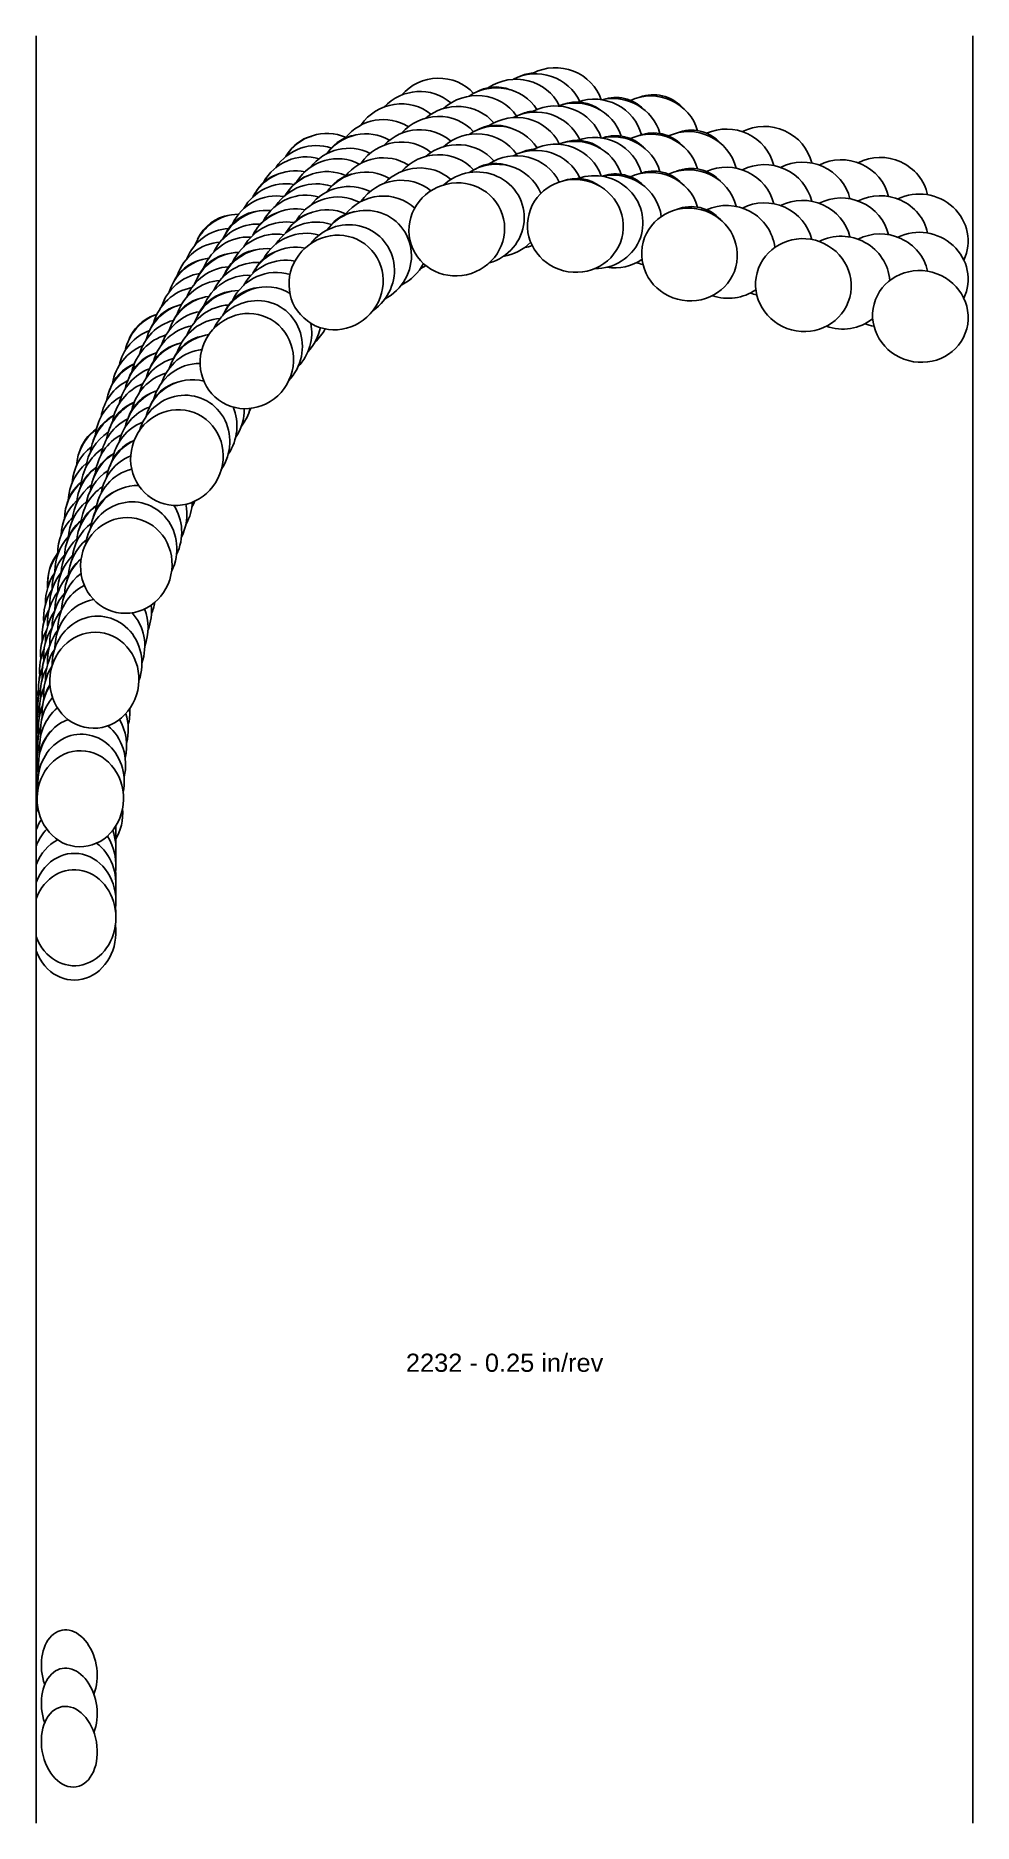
# Model space of a CAD drawing. Header units: inches. Extents: x -6.1 to 0, y -10.5 to 1.1.
import ezdxf
from ezdxf.enums import TextEntityAlignment as Align

# ---------------------------------------------------------------- set-up
doc = ezdxf.new("R2010")
doc.units = ezdxf.units.IN
doc.header["$MEASUREMENT"] = 0
for name, color, linetype, true_color in [('Blade_1', 30, 'Continuous', 0xff7f00), ('Blade_2', 7, 'Continuous', 0xcccc00), ('Blade_3', 7, 'Continuous', 0x00cc00), ('Blade_4', 7, 'Continuous', 0x00cccc), ('Blade_5', 7, 'Continuous', 0x0066cc), ('Blade_6', 190, 'Continuous', 0x7f00ff), ('Blade_7', 7, 'Continuous', 0xcc00cc), ('Blade_8', 7, 'Continuous', 0xcc0000), ('Blade_9', 7, 'Continuous', 0x7f3f00)]:
    doc.layers.add(name, color=color, linetype=linetype, true_color=true_color)
doc.layers.add('Gage_Line', color=7, linetype='Continuous')
doc.styles.get("Standard").update_dxf_attribs({"font": 'arial.ttf'})

msp = doc.modelspace()

# ---------------------------------------------------------------- linework, layer by layer
at = {"layer": 'Blade_1'}
for centre, major_axis, ratio, start_param, end_param in [((-2.599, 0.401), (0.31, -0.049), 0.965926, 6.737528, 8.375771), ((-2.591, 0.454), (0.257, 0), 1, 0.921227, 1.936285), ((-3.375, 0.378), (0.298, 0.099), 0.965384, 6.65881, 8.24913), ((-2.591, 0.204), (0.257, 0), 1, 0.921227, 1.936285), ((-1.853, 0.214), (0.303, -0.081), 0.965926, 6.768947, 8.561065), ((-1.841, 0.27), (0.257, 0), 1, 0.736174, 1.954842), ((-4.164, 0.031), (0.212, 0.232), 0.964006, 6.526919, 8.033416), ((-3.375, 0.128), (0.298, 0.099), 0.965384, 6.65881, 8.24913), ((-2.599, 0.151), (0.31, -0.049), 0.965926, 6.737528, 8.375771), ((-1.853, -0.036), (0.303, -0.081), 0.965926, 6.768947, 8.561065), ((-1.841, 0.02), (0.257, 0), 1, 0.736174, 1.954842), ((-1.108, 0.014), (0.303, -0.081), 0.965926, 6.767704, 8.603682), ((-4.164, -0.219), (0.212, 0.232), 0.964006, 6.526919, 8.033416), ((-2.591, -0.046), (0.257, 0), 1, 0.921227, 1.936285), ((-0.343, -0.191), (0.303, -0.081), 0.953717, 6.10418, 8.594188), ((-1.841, -0.23), (0.257, 0), 1, 0.736174, 1.954842), ((-1.108, -0.236), (0.303, -0.081), 0.965926, 6.767704, 8.603682), ((-0.343, -0.441), (0.303, -0.081), 0.953717, 6.10418, 8.594188), ((-4.748, -0.483), (0.159, 0.271), 0.962608, 6.743394, 8.015246), ((-4.748, -0.733), (0.159, 0.271), 0.962608, 6.743394, 8.015246), ((-5.205, -1.114), (0.112, 0.294), 0.956682, 6.902052, 8.010205), ((-5.205, -1.364), (0.112, 0.294), 0.956682, 6.902052, 8.010205), ((-5.536, -1.819), (0.066, 0.307), 0.950733, 7.050134, 8.002905), ((-5.536, -2.069), (0.066, 0.307), 0.950733, 7.050134, 8.002905), ((-5.745, -2.57), (0.037, 0.312), 0.927476, 7.249882, 8.020512), ((-5.745, -2.82), (0.037, 0.312), 0.927476, 7.249882, 8.020512), ((-5.837, -3.345), (0.006, 0.314), 0.900087, 7.542403, 8.041374), ((-5.837, -3.595), (0.006, 0.314), 0.900087, 7.542403, 8.033023), ((-5.876, -4.123), (0, 0.314), 0.866025, 4.668445, 4.75684), ((-5.876, -4.623), (0, 0.314), 0.866025, 1.988226, 7.436552), ((-5.876, -4.373), (0, 0.314), 0.866025, 4.668445, 4.86269), ((-5.909, -9.544), (-0.046, 0.262), 0.67559, 3.958383, 8.097385), ((-5.909, -9.794), (-0.046, 0.262), 0.67559, 3.958383, 8.097385)]:
    msp.add_ellipse(centre, major_axis=major_axis, ratio=ratio, start_param=start_param, end_param=end_param, dxfattribs=at)
for centre, major_axis, ratio in [((-3.375, -0.122), (0.298, 0.099), 0.965384), ((-2.599, -0.099), (0.31, -0.049), 0.965926), ((-1.853, -0.286), (0.303, -0.081), 0.965926), ((-4.164, -0.469), (0.212, 0.232), 0.964006), ((-1.108, -0.486), (0.303, -0.081), 0.965926), ((-0.343, -0.691), (0.303, -0.081), 0.953717), ((-4.748, -0.983), (0.159, 0.271), 0.962608), ((-5.205, -1.614), (0.112, 0.294), 0.956682), ((-5.536, -2.319), (0.066, 0.307), 0.950733), ((-5.745, -3.07), (0.037, 0.312), 0.927476), ((-5.837, -3.845), (0.006, 0.314), 0.900087), ((-5.909, -10.044), (-0.046, 0.262), 0.67559)]:
    msp.add_ellipse(centre, major_axis=major_axis, ratio=ratio, dxfattribs=at)
at = {"layer": 'Blade_2'}
for centre, major_axis, ratio, start_param, end_param in [((-4.091, 0.1), (0.217, 0.227), 0.964159, 6.560315, 7.96264), ((-4.091, -0.15), (0.217, 0.227), 0.964159, 6.560315, 7.96264), ((-4.69, -0.398), (0.165, 0.267), 0.962762, 6.761086, 7.963535), ((-4.091, -0.4), (0.217, 0.227), 0.964159, 4.501978, 7.96264), ((-4.69, -0.648), (0.165, 0.267), 0.962762, 6.761086, 7.963535), ((-4.69, -0.898), (0.165, 0.267), 0.962762, 4.491935, 7.963535), ((-5.161, -1.018), (0.117, 0.291), 0.956814, 6.908459, 7.965253), ((-5.161, -1.268), (0.117, 0.291), 0.956814, 6.908459, 7.965253), ((-5.161, -1.518), (0.117, 0.291), 0.956814, 4.486933, 7.965253), ((-5.505, -1.717), (0.072, 0.306), 0.950831, 7.046483, 7.958629), ((-5.505, -1.967), (0.072, 0.306), 0.950831, 7.046483, 7.958629), ((-5.505, -2.217), (0.072, 0.306), 0.950831, 4.476619, 7.958629), ((-5.728, -2.465), (0.038, 0.312), 0.933606, 7.223776, 8.007735), ((-5.728, -2.715), (0.038, 0.312), 0.933606, 7.223776, 8.007735), ((-5.728, -2.965), (0.038, 0.312), 0.933606, 4.478858, 8.007735), ((-5.832, -3.237), (0.011, 0.314), 0.900102, 7.533996, 8.017872), ((-5.832, -3.487), (0.011, 0.314), 0.900102, 7.533996, 8.017872), ((-5.832, -3.737), (0.011, 0.314), 0.900102, 4.532329, 8.017872), ((-5.876, -4.516), (0, 0.314), 0.866025, 4.539986, 7.436552), ((-5.876, -4.266), (0, 0.314), 0.866025, 4.690573, 4.86269)]:
    msp.add_ellipse(centre, major_axis=major_axis, ratio=ratio, start_param=start_param, end_param=end_param, dxfattribs=at)
at = {"layer": 'Blade_3'}
for centre, major_axis, ratio, start_param, end_param in [((-3.247, 0.45), (0.305, 0.074), 0.96554, 6.62943, 8.378188), ((-2.471, 0.426), (0.307, -0.065), 0.965926, 6.7358, 8.421028), ((-3.98, 0.195), (0.234, 0.209), 0.96435, 6.580267, 8.062193), ((-4.003, 0.24), (0.224, 0.126), 1, 1.205399, 2.002428), ((-3.247, 0.2), (0.305, 0.074), 0.96554, 6.62943, 8.378188), ((-2.471, 0.176), (0.307, -0.065), 0.965926, 6.7358, 8.421028), ((-3.98, -0.055), (0.234, 0.209), 0.96435, 6.580267, 8.062193), ((-4.003, -0.01), (0.224, 0.126), 1, 1.205399, 2.002428), ((-3.247, -0.05), (0.305, 0.074), 0.96554, 4.757031, 8.378188), ((-2.471, -0.074), (0.307, -0.065), 0.965926, 4.911056, 8.421028), ((-4.629, -0.308), (0.171, 0.263), 0.962915, 6.752896, 8.012137), ((-3.98, -0.305), (0.234, 0.209), 0.96435, 4.450535, 8.062193), ((-4.664, -0.261), (0.16, 0.213), 0.936764, 0.692302, 1.762392), ((-4.003, -0.26), (0.224, 0.126), 1, 1.205399, 2.002428), ((-4.629, -0.558), (0.171, 0.263), 0.962915, 6.752896, 8.012137), ((-4.664, -0.511), (0.16, 0.213), 0.936764, 0.692302, 1.762392), ((-4.629, -0.808), (0.171, 0.263), 0.962915, 6.311633, 8.012137), ((-4.664, -0.761), (0.16, 0.213), 0.936764, 0.692302, 1.762392), ((-5.115, -0.917), (0.123, 0.289), 0.956948, 6.90607, 8.00687), ((-5.155, -0.875), (0.122, 0.236), 0.929391, 0.68939, 1.671901), ((-4.629, -0.808), (0.171, 0.263), 0.962915, 4.523036, 5.509137), ((-5.115, -1.167), (0.123, 0.289), 0.956948, 6.90607, 8.00687), ((-5.155, -1.125), (0.122, 0.236), 0.929391, 0.68939, 1.671901), ((-5.115, -1.417), (0.123, 0.289), 0.956948, 6.413455, 8.00687), ((-5.155, -1.375), (0.122, 0.236), 0.929391, 0.68939, 1.671901), ((-5.115, -1.417), (0.123, 0.289), 0.956948, 4.508789, 5.543593), ((-5.473, -1.609), (0.077, 0.304), 0.950933, 7.043274, 7.992612), ((-5.518, -1.573), (0.084, 0.252), 0.921975, 0.756483, 1.596382), ((-5.473, -1.859), (0.077, 0.304), 0.950933, 7.043274, 7.992612), ((-5.518, -1.823), (0.084, 0.252), 0.921975, 0.756483, 1.596382), ((-5.473, -2.109), (0.077, 0.304), 0.950933, 6.485354, 7.992612), ((-5.518, -2.073), (0.084, 0.252), 0.921975, 0.700301, 1.596382), ((-5.473, -2.109), (0.077, 0.304), 0.950933, 4.48904, 5.575173), ((-5.709, -2.352), (0.044, 0.311), 0.933667, 7.213301, 8.006001), ((-5.757, -2.323), (0.052, 0.261), 0.900496, 1.449321, 1.557001), ((-5.709, -2.602), (0.044, 0.311), 0.933667, 7.213301, 8.006001), ((-5.709, -2.852), (0.044, 0.311), 0.933667, 6.573866, 8.006001), ((-5.757, -2.573), (0.052, 0.261), 0.900496, 1.449321, 1.557001), ((-5.709, -2.852), (0.044, 0.311), 0.933667, 4.499281, 5.632873), ((-5.757, -2.823), (0.052, 0.261), 0.900496, 1.449321, 1.557001), ((-5.826, -3.123), (0.013, 0.314), 0.90731, 7.464348, 8.046556), ((-5.878, -3.1), (0.023, 0.265), 0.86865, 1.187753, 1.527045), ((-5.826, -3.373), (0.013, 0.314), 0.90731, 7.464348, 8.046556), ((-5.878, -3.35), (0.023, 0.265), 0.86865, 1.187753, 1.527045), ((-5.826, -3.623), (0.013, 0.314), 0.90731, 6.655339, 8.046556), ((-5.826, -3.623), (0.013, 0.314), 0.90731, 4.495187, 5.697147), ((-5.878, -3.6), (0.023, 0.265), 0.86865, 0.782176, 1.527045), ((-5.876, -4.401), (0, 0.314), 0.866025, 6.693521, 7.436552), ((-5.876, -4.401), (0, 0.314), 0.866025, 4.52875, 5.719821), ((-5.876, -4.151), (0, 0.314), 0.866025, 4.679511, 4.835373)]:
    msp.add_ellipse(centre, major_axis=major_axis, ratio=ratio, start_param=start_param, end_param=end_param, dxfattribs=at)
at = {"layer": 'Blade_4'}
for centre, major_axis, ratio, start_param, end_param in [((-3.121, 0.553), (0.256, 0.016), 1, 1.132436, 2.049033), ((-3.118, 0.501), (0.31, 0.048), 0.965675, 6.687477, 8.305062), ((-2.348, 0.43), (0.303, -0.081), 0.965926, 6.804362, 8.358753), ((-2.336, 0.484), (0.257, 0), 1, 0.781902, 1.897035), ((-3.865, 0.29), (0.25, 0.189), 0.964604, 6.624415, 8.112903), ((-3.118, 0.251), (0.31, 0.048), 0.965675, 6.687477, 8.305062), ((-3.121, 0.303), (0.256, 0.016), 1, 1.132436, 2.049033), ((-2.348, 0.18), (0.303, -0.081), 0.965926, 6.804362, 8.358753), ((-2.336, 0.234), (0.257, 0), 1, 0.781902, 1.897035), ((-1.606, 0.231), (0.303, -0.081), 0.965926, 6.768877, 8.557222), ((-3.865, 0.04), (0.25, 0.189), 0.964604, 6.624415, 8.112903), ((-3.118, 0.001), (0.31, 0.048), 0.965675, 6.506702, 8.305062), ((-3.121, 0.053), (0.256, 0.016), 1, 1.132436, 2.049033), ((-2.348, -0.07), (0.303, -0.081), 0.965926, 6.662422, 8.358753), ((-2.336, -0.016), (0.257, 0), 1, 0.781902, 1.897035), ((-1.606, -0.019), (0.303, -0.081), 0.965926, 6.768877, 8.557222), ((-0.856, 0.03), (0.303, -0.081), 0.965926, 6.766514, 8.604848), ((-4.567, -0.213), (0.177, 0.259), 0.963071, 6.696589, 8.019565), ((-3.865, -0.21), (0.25, 0.189), 0.964604, 6.454512, 8.112903), ((-1.606, -0.269), (0.303, -0.081), 0.965926, 6.65553, 8.557222), ((-0.856, -0.22), (0.303, -0.081), 0.965926, 6.766514, 8.604848), ((-4.567, -0.463), (0.177, 0.259), 0.963071, 6.696589, 8.019565), ((-3.118, 0.001), (0.31, 0.048), 0.965675, 4.712186, 5.373445), ((-0.856, -0.47), (0.303, -0.081), 0.965926, 6.602812, 8.604848), ((-3.865, -0.21), (0.25, 0.189), 0.964604, 4.517162, 5.159664), ((-2.348, -0.07), (0.303, -0.081), 0.965926, 4.818403, 5.594125), ((-4.567, -0.713), (0.177, 0.259), 0.963071, 6.558165, 8.019565), ((-5.067, -0.81), (0.129, 0.286), 0.957085, 6.857469, 8.020397), ((-1.606, -0.269), (0.303, -0.081), 0.965926, 4.645952, 5.60258), ((-5.067, -1.06), (0.129, 0.286), 0.957085, 6.857469, 8.020397), ((-4.567, -0.713), (0.177, 0.259), 0.963071, 4.552695, 5.129563), ((-0.856, -0.47), (0.303, -0.081), 0.965926, 4.630797, 5.660108), ((-5.067, -1.31), (0.129, 0.286), 0.957085, 6.677906, 8.020397), ((-5.44, -1.494), (0.083, 0.303), 0.951038, 7.007061, 8.006394), ((-5.067, -1.31), (0.129, 0.286), 0.957085, 4.528987, 5.171158), ((-5.44, -1.744), (0.083, 0.303), 0.951038, 7.007061, 8.006394), ((-5.44, -1.994), (0.083, 0.303), 0.951038, 6.768047, 8.006394), ((-5.44, -1.994), (0.083, 0.303), 0.951038, 4.499949, 5.21336), ((-5.689, -2.233), (0.044, 0.311), 0.939521, 7.172989, 8.023203), ((-5.689, -2.483), (0.044, 0.311), 0.939521, 7.172989, 8.023203), ((-5.689, -2.733), (0.044, 0.311), 0.939521, 6.858852, 8.023203), ((-5.689, -2.733), (0.044, 0.311), 0.939521, 4.473897, 5.268551), ((-5.819, -3.002), (0.018, 0.313), 0.907334, 7.454585, 8.034803), ((-5.819, -3.252), (0.018, 0.313), 0.907334, 7.454585, 8.034803), ((-5.819, -3.502), (0.018, 0.313), 0.907334, 6.97574, 8.034803), ((-5.819, -3.502), (0.018, 0.313), 0.907334, 4.513476, 5.356885), ((-5.876, -3.779), (0, 0.314), 0.866025, 7.409803, 7.436552), ((-5.876, -4.029), (0, 0.314), 0.866025, 7.409803, 7.436552), ((-5.876, -4.279), (0, 0.314), 0.866025, 7.005942, 7.436552), ((-5.876, -4.279), (0, 0.314), 0.866025, 4.517491, 5.363773)]:
    msp.add_ellipse(centre, major_axis=major_axis, ratio=ratio, start_param=start_param, end_param=end_param, dxfattribs=at)
at = {"layer": 'Blade_5'}
for centre, major_axis, ratio, start_param, end_param in [((-4.504, -0.133), (0.183, 0.255), 0.963227, 6.716753, 7.965278), ((-4.504, -0.383), (0.183, 0.255), 0.963227, 6.716753, 7.965278), ((-4.504, -0.633), (0.183, 0.255), 0.963227, 6.687919, 7.965278), ((-5.018, -0.718), (0.129, 0.286), 0.961869, 6.845125, 7.967101), ((-5.018, -0.968), (0.129, 0.286), 0.961869, 6.845125, 7.967101), ((-4.504, -0.633), (0.183, 0.255), 0.963227, 4.496607, 4.852516), ((-5.018, -1.218), (0.129, 0.286), 0.961869, 6.800632, 7.967101), ((-5.404, -1.394), (0.083, 0.303), 0.956078, 6.980915, 7.964078), ((-5.404, -1.644), (0.083, 0.303), 0.956078, 6.980915, 7.964078), ((-5.018, -1.218), (0.129, 0.286), 0.961869, 4.461678, 4.881839), ((-5.404, -1.894), (0.083, 0.303), 0.956078, 6.90914, 7.964078), ((-5.667, -2.128), (0.049, 0.31), 0.939591, 7.164194, 7.974122), ((-5.404, -1.894), (0.083, 0.303), 0.956078, 4.452126, 4.935773), ((-5.667, -2.378), (0.049, 0.31), 0.939591, 7.164194, 7.974122), ((-5.667, -2.628), (0.049, 0.31), 0.939591, 7.04437, 7.974122), ((-5.667, -2.628), (0.049, 0.31), 0.939591, 4.490121, 5.018346), ((-5.81, -2.895), (0.02, 0.313), 0.914275, 7.387601, 8.026152), ((-5.81, -3.145), (0.02, 0.313), 0.914275, 7.387601, 8.026152), ((-5.81, -3.395), (0.02, 0.313), 0.914275, 7.166324, 8.026152), ((-5.81, -3.395), (0.02, 0.313), 0.914275, 4.496765, 5.114791), ((-5.876, -3.672), (0, 0.314), 0.866025, 7.405804, 7.436552), ((-5.876, -3.922), (0, 0.314), 0.866025, 7.405804, 7.436552), ((-5.876, -4.172), (0, 0.314), 0.866025, 7.200188, 7.436552), ((-5.876, -4.172), (0, 0.314), 0.866025, 4.539986, 5.104295)]:
    msp.add_ellipse(centre, major_axis=major_axis, ratio=ratio, start_param=start_param, end_param=end_param, dxfattribs=at)
at = {"layer": 'Blade_6'}
for centre, major_axis, ratio, start_param, end_param in [((-2.988, 0.557), (0.313, 0.021), 0.965784, 6.661205, 8.395347), ((-3.747, 0.393), (0.265, 0.169), 0.964817, 6.589637, 8.257206), ((-2.988, 0.307), (0.313, 0.021), 0.965784, 6.661205, 8.395347), ((-3.747, 0.143), (0.265, 0.169), 0.964817, 6.589637, 8.257206), ((-2.988, 0.057), (0.313, 0.021), 0.965784, 6.661205, 8.395347), ((-4.439, -0.048), (0.189, 0.251), 0.963383, 6.707077, 8.017084), ((-4.467, -0.006), (0.204, 0.156), 1, 1.252117, 1.986838), ((-3.747, -0.107), (0.265, 0.169), 0.964817, 6.589637, 8.257206), ((-4.439, -0.298), (0.189, 0.251), 0.963383, 6.707077, 8.017084), ((-4.467, -0.256), (0.204, 0.156), 1, 1.252117, 1.986838), ((-4.439, -0.548), (0.189, 0.251), 0.963383, 6.707077, 8.017084), ((-2.988, 0.057), (0.313, 0.021), 0.965784, 4.832901, 4.994439), ((-4.967, -0.619), (0.135, 0.283), 0.962013, 6.839858, 7.99676), ((-5.005, -0.576), (0.133, 0.23), 0.935886, 0.686655, 1.688467), ((-4.467, -0.506), (0.204, 0.156), 1, 1.252117, 1.986838), ((-3.747, -0.107), (0.265, 0.169), 0.964817, 4.608144, 4.738184), ((-4.967, -0.869), (0.135, 0.283), 0.962013, 6.839858, 7.99676), ((-5.005, -0.826), (0.133, 0.23), 0.935886, 0.686655, 1.688467), ((-4.967, -1.119), (0.135, 0.283), 0.962013, 6.839858, 7.99676), ((-5.005, -1.076), (0.133, 0.23), 0.935886, 0.686655, 1.688467), ((-5.368, -1.288), (0.088, 0.301), 0.95619, 6.979599, 7.984383), ((-5.41, -1.25), (0.095, 0.249), 0.928655, 0.691783, 1.610507), ((-5.368, -1.538), (0.088, 0.301), 0.95619, 6.979599, 7.984383), ((-5.41, -1.5), (0.095, 0.249), 0.928655, 0.691783, 1.610507), ((-4.967, -1.119), (0.135, 0.283), 0.962013, 4.500927, 4.559999), ((-5.368, -1.788), (0.088, 0.301), 0.95619, 6.979599, 7.984383), ((-5.41, -1.75), (0.095, 0.249), 0.928655, 0.691783, 1.610507), ((-5.644, -2.017), (0.05, 0.31), 0.94517, 7.136584, 8.002505), ((-5.691, -1.986), (0.06, 0.259), 0.914808, 0.860909, 1.558121), ((-5.368, -1.788), (0.088, 0.301), 0.95619, 4.482396, 4.628017), ((-5.644, -2.267), (0.05, 0.31), 0.94517, 7.136584, 8.002505), ((-5.691, -2.236), (0.06, 0.259), 0.914808, 0.860909, 1.558121), ((-5.644, -2.517), (0.05, 0.31), 0.94517, 7.136584, 8.002505), ((-5.691, -2.486), (0.06, 0.259), 0.914808, 0.860909, 1.558121), ((-5.644, -2.517), (0.05, 0.31), 0.94517, 4.464809, 4.723381), ((-5.8, -2.781), (0.025, 0.313), 0.914308, 7.379782, 8.023776), ((-5.851, -2.756), (0.033, 0.264), 0.877004, 1.101479, 1.546708), ((-5.8, -3.031), (0.025, 0.313), 0.914308, 7.379782, 8.023776), ((-5.851, -3.006), (0.033, 0.264), 0.877004, 1.101479, 1.594306), ((-5.8, -3.281), (0.025, 0.313), 0.914308, 7.32817, 8.023776), ((-5.851, -3.256), (0.033, 0.264), 0.877004, 1.055036, 1.594306), ((-5.8, -3.281), (0.025, 0.313), 0.914308, 4.516151, 4.861345), ((-5.876, -3.557), (0, 0.314), 0.866025, 7.382778, 7.436552), ((-5.876, -3.807), (0, 0.314), 0.866025, 7.385557, 7.436552), ((-5.876, -4.057), (0, 0.314), 0.866025, 7.349768, 7.436552), ((-5.876, -4.057), (0, 0.314), 0.866025, 4.52875, 4.815422)]:
    msp.add_ellipse(centre, major_axis=major_axis, ratio=ratio, start_param=start_param, end_param=end_param, dxfattribs=at)
at = {"layer": 'Blade_7'}
for centre, major_axis, ratio, start_param, end_param in [((-2.858, 0.592), (0.314, -0.003), 0.965865, 6.71108, 8.349135), ((-2.855, 0.645), (0.257, 0), 1, 1.651842, 2.011822), ((-3.625, 0.474), (0.278, 0.147), 0.96502, 6.637686, 8.194687), ((-2.101, 0.447), (0.303, -0.081), 0.965926, 6.807721, 8.565236), ((-2.089, 0.502), (0.257, 0), 1, 0.759744, 1.924918), ((-2.858, 0.342), (0.314, -0.003), 0.965865, 6.71108, 8.349135), ((-2.855, 0.395), (0.257, 0), 1, 1.651842, 2.011822), ((-3.625, 0.224), (0.278, 0.147), 0.96502, 6.637686, 8.194687), ((-2.101, 0.197), (0.303, -0.081), 0.965926, 6.807721, 8.565236), ((-2.089, 0.252), (0.257, 0), 1, 0.759744, 1.924918), ((-1.358, 0.248), (0.303, -0.081), 0.965926, 6.768183, 8.602873), ((-4.372, 0.043), (0.195, 0.246), 0.96354, 6.649252, 8.032293), ((-2.858, 0.092), (0.314, -0.003), 0.965865, 6.71108, 8.349135), ((-2.855, 0.145), (0.257, 0), 1, 1.651842, 2.011822), ((-0.601, 0.045), (0.303, -0.081), 0.965926, 6.752363, 8.605404), ((-3.625, -0.026), (0.278, 0.147), 0.96502, 6.637686, 8.194687), ((-2.101, -0.053), (0.303, -0.081), 0.965926, 6.807721, 8.565236), ((-2.089, 0.002), (0.257, 0), 1, 0.759744, 1.924918), ((-1.358, -0.002), (0.303, -0.081), 0.965926, 6.768183, 8.602873), ((-4.372, -0.207), (0.195, 0.246), 0.96354, 6.649252, 8.032293), ((-1.358, -0.252), (0.303, -0.081), 0.965926, 6.768183, 8.602873), ((-0.601, -0.205), (0.303, -0.081), 0.965926, 6.752363, 8.605404), ((-4.915, -0.516), (0.141, 0.28), 0.962159, 6.788624, 8.009529), ((-4.372, -0.457), (0.195, 0.246), 0.96354, 6.649252, 8.032293), ((-0.601, -0.455), (0.303, -0.081), 0.965926, 6.752363, 8.605404), ((-2.101, -0.053), (0.303, -0.081), 0.965926, 4.645952, 4.781429), ((-4.915, -0.766), (0.141, 0.28), 0.962159, 6.788624, 8.009529), ((-1.358, -0.252), (0.303, -0.081), 0.965926, 4.646154, 4.789444), ((-4.915, -1.016), (0.141, 0.28), 0.962159, 6.788624, 8.009529), ((-0.601, -0.455), (0.303, -0.081), 0.965926, 4.622516, 4.816157), ((-5.329, -1.175), (0.094, 0.3), 0.956308, 6.938732, 7.999573), ((-5.329, -1.425), (0.094, 0.3), 0.956308, 6.938732, 7.999573), ((-5.329, -1.675), (0.094, 0.3), 0.956308, 6.938732, 7.999573), ((-5.619, -1.899), (0.055, 0.309), 0.945251, 7.110183, 7.999844), ((-5.619, -2.149), (0.055, 0.309), 0.945251, 7.110183, 7.999844), ((-5.619, -2.399), (0.055, 0.309), 0.945251, 7.110183, 7.999844), ((-5.788, -2.66), (0.026, 0.313), 0.92098, 7.306977, 8.042169), ((-5.788, -2.91), (0.026, 0.313), 0.92098, 7.306977, 8.042169), ((-5.788, -3.16), (0.026, 0.313), 0.92098, 7.306977, 8.042169), ((-5.842, -3.438), (-0.003, 0.314), 0.900072, 7.634467, 7.813381), ((-5.842, -3.688), (-0.003, 0.314), 0.900072, 7.634467, 7.813381), ((-5.842, -3.938), (-0.003, 0.314), 0.900072, 7.634467, 7.813381), ((-5.842, -3.938), (-0.003, 0.314), 0.900072, 4.100888, 4.794328), ((-5.876, -4.217), (0, 0.314), 0.866025, 4.668285, 4.785227), ((-5.876, -4.467), (0, 0.314), 0.866025, 4.668285, 4.818233), ((-5.876, -4.717), (0, 0.314), 0.866025, 1.988226, 4.862529)]:
    msp.add_ellipse(centre, major_axis=major_axis, ratio=ratio, start_param=start_param, end_param=end_param, dxfattribs=at)
at = {"layer": 'Blade_8'}
for centre, major_axis, ratio, start_param, end_param in [((-4.304, 0.117), (0.2, 0.242), 0.963696, 6.630011, 7.964666), ((-4.304, -0.133), (0.2, 0.242), 0.963696, 6.630011, 7.964666), ((-4.861, -0.427), (0.147, 0.277), 0.962306, 6.805104, 7.958136), ((-4.304, -0.383), (0.2, 0.242), 0.963696, 6.630011, 7.964666), ((-4.861, -0.677), (0.147, 0.277), 0.962306, 6.805104, 7.958136), ((-4.861, -0.927), (0.147, 0.277), 0.962306, 6.805104, 7.958136), ((-5.29, -1.078), (0.1, 0.298), 0.95643, 6.940299, 7.957269), ((-5.29, -1.328), (0.1, 0.298), 0.95643, 6.940299, 7.957269), ((-5.29, -1.578), (0.1, 0.298), 0.95643, 6.940299, 7.957269), ((-5.593, -1.796), (0.058, 0.309), 0.947979, 7.091971, 7.967394), ((-5.593, -2.046), (0.058, 0.309), 0.947979, 7.091971, 7.967394), ((-5.593, -2.296), (0.058, 0.309), 0.947979, 7.091971, 7.967394), ((-5.775, -2.554), (0.031, 0.312), 0.921022, 7.304983, 8.000405), ((-5.775, -2.804), (0.031, 0.312), 0.921022, 7.304983, 8.000405), ((-5.775, -3.054), (0.031, 0.312), 0.921022, 7.304983, 8.000405), ((-5.842, -3.331), (-0.003, 0.314), 0.900072, 7.583988, 8.01153), ((-5.842, -3.581), (-0.003, 0.314), 0.900072, 7.583988, 8.01153), ((-5.842, -3.831), (-0.003, 0.314), 0.900072, 7.583988, 8.01153), ((-5.876, -4.11), (0, 0.314), 0.866025, 4.690414, 4.714344), ((-5.876, -4.36), (0, 0.314), 0.866025, 4.690414, 4.840502), ((-5.876, -4.61), (0, 0.314), 0.866025, 4.690414, 4.862529)]:
    msp.add_ellipse(centre, major_axis=major_axis, ratio=ratio, start_param=start_param, end_param=end_param, dxfattribs=at)
at = {"layer": 'Blade_9'}
for centre, major_axis, ratio, start_param, end_param in [((-2.728, 0.632), (0.313, -0.027), 0.965913, 6.686433, 8.42794), ((-3.501, 0.562), (0.289, 0.123), 0.96521, 6.605469, 8.317544), ((-3.501, 0.312), (0.289, 0.123), 0.96521, 6.605469, 8.317544), ((-2.728, 0.382), (0.313, -0.027), 0.965913, 6.686433, 8.42794), ((-4.235, 0.197), (0.206, 0.237), 0.963852, 6.570382, 8.019536), ((-4.261, 0.239), (0.211, 0.146), 1, 1.23045, 1.992705), ((-3.501, 0.062), (0.289, 0.123), 0.96521, 6.605469, 8.317544), ((-2.728, 0.132), (0.313, -0.027), 0.965913, 6.686433, 8.42794), ((-4.235, -0.053), (0.206, 0.237), 0.963852, 6.570382, 8.019536), ((-4.261, -0.011), (0.211, 0.146), 1, 1.23045, 1.992705), ((-4.235, -0.303), (0.206, 0.237), 0.963852, 6.570382, 8.019536), ((-4.806, -0.333), (0.153, 0.274), 0.962456, 6.797013, 8.005449), ((-4.842, -0.287), (0.146, 0.222), 0.936317, 0.687092, 1.723381), ((-4.261, -0.261), (0.211, 0.146), 1, 1.23045, 1.992705), ((-4.806, -0.583), (0.153, 0.274), 0.962456, 6.797013, 8.005449), ((-4.842, -0.537), (0.146, 0.222), 0.936317, 0.687092, 1.723381), ((-4.806, -0.833), (0.153, 0.274), 0.962456, 6.797013, 8.005449), ((-4.842, -0.787), (0.146, 0.222), 0.936317, 0.687092, 1.723381), ((-5.248, -0.974), (0.106, 0.296), 0.956554, 6.939881, 7.996554), ((-5.29, -0.934), (0.108, 0.243), 0.929008, 0.692168, 1.639711), ((-5.248, -1.224), (0.106, 0.296), 0.956554, 6.939881, 7.996554), ((-5.29, -1.184), (0.108, 0.243), 0.929008, 0.692168, 1.639711), ((-5.248, -1.474), (0.106, 0.296), 0.956554, 6.939881, 7.996554), ((-5.29, -1.434), (0.108, 0.243), 0.929008, 0.692168, 1.639711), ((-5.565, -1.686), (0.063, 0.308), 0.948068, 7.086708, 7.988595), ((-5.611, -1.652), (0.072, 0.256), 0.918408, 0.80496, 1.577006), ((-5.565, -1.936), (0.063, 0.308), 0.948068, 7.086708, 7.988595), ((-5.611, -1.902), (0.072, 0.256), 0.918408, 0.80496, 1.577006), ((-5.565, -2.186), (0.063, 0.308), 0.948068, 7.086708, 7.988595), ((-5.611, -2.152), (0.072, 0.256), 0.918408, 0.80496, 1.577006), ((-5.761, -2.44), (0.032, 0.312), 0.927423, 7.265212, 8.028794), ((-5.81, -2.413), (0.042, 0.263), 0.892866, 7.275093, 8.135691), ((-5.761, -2.69), (0.032, 0.312), 0.927423, 7.265212, 8.028794), ((-5.81, -2.663), (0.042, 0.263), 0.892866, 1.423771, 1.545197), ((-5.761, -2.94), (0.032, 0.312), 0.927423, 7.265212, 8.028794), ((-5.81, -2.913), (0.042, 0.263), 0.892866, 1.423771, 1.545197), ((-5.84, -3.216), (0.002, 0.314), 0.900078, 7.575935, 8.024623), ((-5.84, -3.466), (0.002, 0.314), 0.900078, 7.575935, 8.024623), ((-5.892, -3.696), (0.012, 0.266), 0.860072, 1.332666, 1.516259), ((-5.84, -3.716), (0.002, 0.314), 0.900078, 7.575935, 8.024623), ((-5.876, -4.245), (0, 0.314), 0.866025, 4.679511, 4.82952), ((-5.876, -4.495), (0, 0.314), 0.866025, 4.679511, 4.86269)]:
    msp.add_ellipse(centre, major_axis=major_axis, ratio=ratio, start_param=start_param, end_param=end_param, dxfattribs=at)
at = {"layer": 'Gage_Line'}
for p, q in [((-6.125, -10.544), (-6.125, 1.145)), ((0, -10.544), (0, 1.145))]:
    msp.add_line(p, q, dxfattribs=at)

# ---------------------------------------------------------------- texts
msp.add_text('2232 - 0.25 in/rev', height=0.11875).set_placement((-3.062, -7.533), align=Align.MIDDLE_CENTER)

doc.saveas('drawing.dxf')
